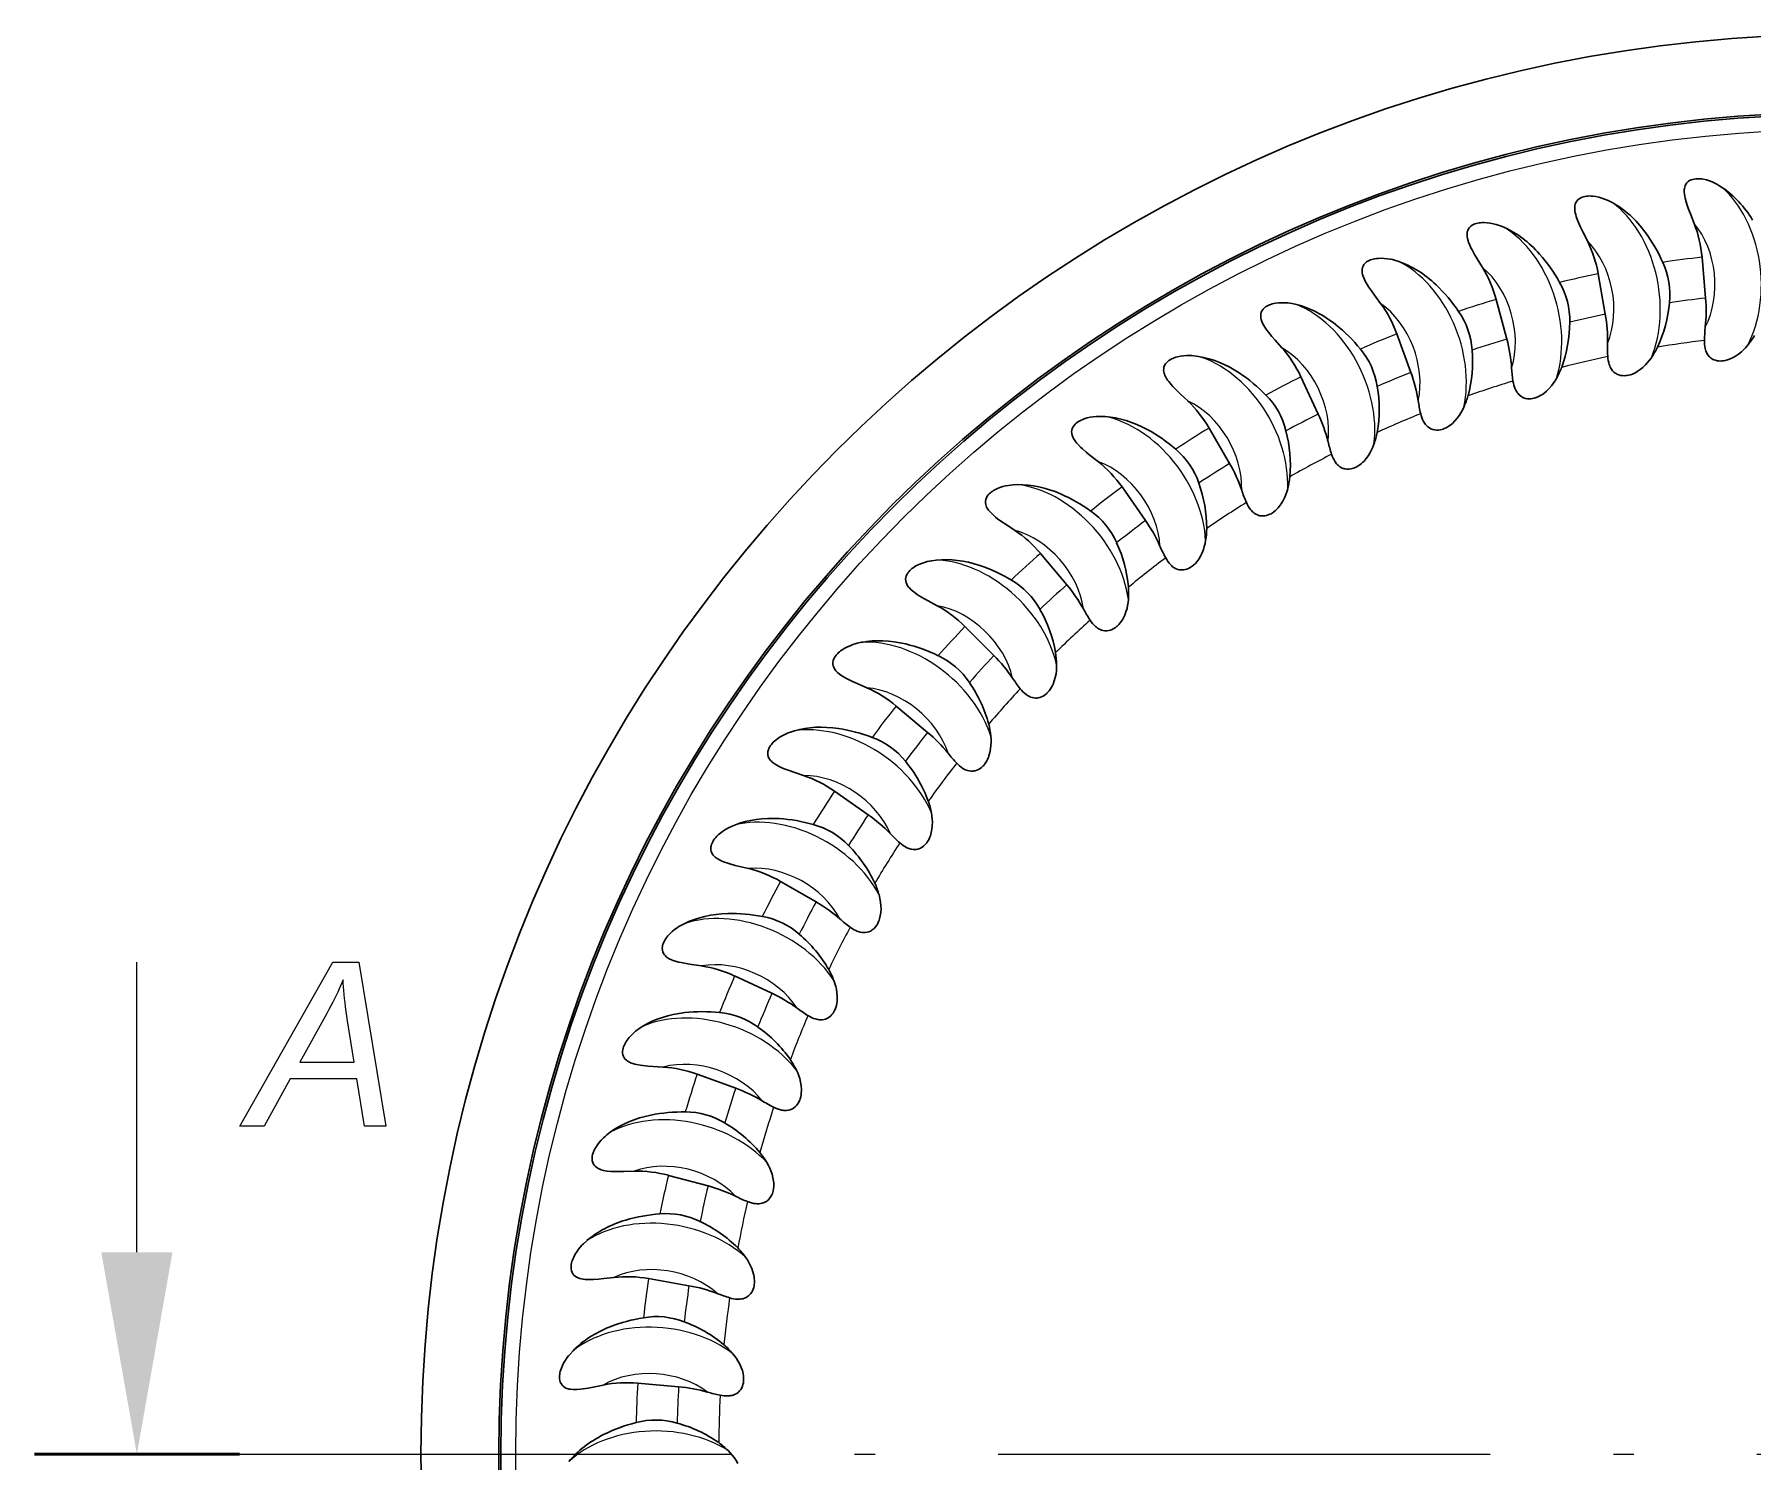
# Model space of a CAD drawing. Extents: x 0 to 297, y 0 to 538.
# Drawn here: x 119.47 to 161.37, y 503.48 to 538.28 of the extents above; entities that cross this region are included whole.
import ezdxf

# ---------------------------------------------------------------- set-up
doc = ezdxf.new("R2010")
doc.units = 0
doc.linetypes.add('DASHDOT', pattern=[18.5, 12, -3, 0.5, -3])

msp = doc.modelspace()

# ---------------------------------------------------------------- linework, layer by layer
at = {"color": 7, "lineweight": 30, "ltscale": 0.025011}
for p, q in [((160.218, 531.852), (160.131, 532.849)), ((157.773, 531.457), (157.599, 532.443)), ((138.53, 517.125), (137.663, 517.625))]:
    msp.add_line(p, q, dxfattribs=at)
at = {"color": 7, "lineweight": 30, "ltscale": 0.02501}
for p, q in [((155.372, 530.851), (155.113, 531.817)), ((153.033, 530.037), (152.691, 530.977)), ((150.774, 529.023), (150.351, 529.93)), ((146.563, 526.424), (145.989, 527.244)), ((144.643, 524.86), (144, 525.626)), ((142.867, 523.134), (142.159, 523.841)), ((141.248, 521.26), (140.482, 521.903)), ((139.798, 519.252), (138.979, 519.826)), ((137.451, 514.896), (136.544, 515.319)), ((136.571, 512.581), (135.631, 512.923)), ((135.895, 510.198), (134.929, 510.457)), ((135.43, 507.766), (134.445, 507.94)), ((135.179, 505.302), (134.183, 505.389))]:
    msp.add_line(p, q, dxfattribs=at)
at = {"color": 7, "lineweight": 30, "ltscale": 0.025009}
msp.add_line((148.611, 527.816), (148.111, 528.682), dxfattribs=at)
at = {"color": 7, "lineweight": 13, "ltscale": 0.176899}
msp.add_line((121.969, 508.581), (121.969, 515.657), dxfattribs=at)
at = {"color": 7, "lineweight": 50, "ltscale": 0.125}
msp.add_line((119.469, 503.657), (124.469, 503.657), dxfattribs=at)
at = {"color": 7, "linetype": 'DASHDOT', "lineweight": 13}
msp.add_line((124.469, 503.657), (202.569, 503.657), dxfattribs=at)
at = {"color": 7, "lineweight": 30}
for points in [[(160.634, 534.542), (160.542, 534.6), (160.494, 534.627), (160.445, 534.652), (160.378, 534.682), (160.31, 534.709), (160.239, 534.731), (160.165, 534.748), (160.124, 534.755), (160.083, 534.759), (160.049, 534.761), (160.015, 534.761), (159.978, 534.759), (159.941, 534.754), (159.905, 534.746), (159.87, 534.735), (159.829, 534.715), (159.793, 534.69), (159.763, 534.661), (159.739, 534.627), (159.722, 534.592), (159.71, 534.555), (159.704, 534.527), (159.7, 534.498), (159.698, 534.468), (159.698, 534.439), (159.703, 534.379), (159.71, 534.334), (159.719, 534.289), (159.742, 534.199), (159.761, 534.14), (159.802, 534.02), (159.847, 533.904), (159.939, 533.671)], [(157.953, 534.173), (157.856, 534.223), (157.806, 534.245), (157.755, 534.266), (157.686, 534.29), (157.615, 534.311), (157.543, 534.327), (157.468, 534.337), (157.427, 534.34), (157.385, 534.341), (157.351, 534.34), (157.317, 534.337), (157.28, 534.332), (157.244, 534.324), (157.209, 534.313), (157.176, 534.298), (157.137, 534.275), (157.103, 534.248), (157.075, 534.215), (157.054, 534.18), (157.04, 534.143), (157.031, 534.106), (157.028, 534.077), (157.027, 534.047), (157.028, 534.018), (157.03, 533.989), (157.04, 533.93), (157.051, 533.886), (157.064, 533.841), (157.095, 533.754), (157.118, 533.696), (157.17, 533.581), (157.225, 533.469), (157.337, 533.244)], [(155.315, 533.572), (155.214, 533.613), (155.162, 533.631), (155.11, 533.647), (155.039, 533.665), (154.966, 533.68), (154.893, 533.689), (154.817, 533.693), (154.776, 533.693), (154.734, 533.69), (154.7, 533.686), (154.667, 533.68), (154.631, 533.671), (154.595, 533.66), (154.561, 533.646), (154.529, 533.629), (154.492, 533.603), (154.461, 533.572), (154.437, 533.538), (154.419, 533.5), (154.408, 533.463), (154.402, 533.424), (154.401, 533.395), (154.403, 533.366), (154.406, 533.337), (154.411, 533.308), (154.426, 533.25), (154.441, 533.207), (154.458, 533.164), (154.496, 533.08), (154.525, 533.024), (154.586, 532.914), (154.65, 532.807), (154.781, 532.593)], [(152.739, 532.743), (152.635, 532.775), (152.582, 532.789), (152.528, 532.8), (152.456, 532.812), (152.382, 532.82), (152.308, 532.823), (152.233, 532.82), (152.191, 532.816), (152.15, 532.81), (152.117, 532.803), (152.084, 532.794), (152.049, 532.783), (152.014, 532.768), (151.981, 532.751), (151.951, 532.731), (151.917, 532.702), (151.888, 532.669), (151.867, 532.632), (151.852, 532.594), (151.845, 532.555), (151.843, 532.516), (151.844, 532.487), (151.848, 532.458), (151.854, 532.43), (151.862, 532.401), (151.882, 532.345), (151.9, 532.303), (151.92, 532.262), (151.966, 532.181), (151.999, 532.128), (152.071, 532.024), (152.144, 531.923), (152.293, 531.721)], [(150.245, 531.692), (150.138, 531.716), (150.084, 531.724), (150.03, 531.731), (149.957, 531.737), (149.883, 531.738), (149.809, 531.735), (149.734, 531.726), (149.693, 531.718), (149.653, 531.708), (149.62, 531.698), (149.588, 531.687), (149.554, 531.672), (149.521, 531.655), (149.49, 531.635), (149.461, 531.612), (149.429, 531.58), (149.404, 531.545), (149.386, 531.506), (149.375, 531.467), (149.371, 531.428), (149.372, 531.389), (149.376, 531.36), (149.382, 531.332), (149.391, 531.303), (149.401, 531.276), (149.426, 531.221), (149.448, 531.181), (149.471, 531.142), (149.524, 531.066), (149.562, 531.016), (149.642, 530.918), (149.723, 530.824), (149.89, 530.636)], [(147.852, 530.429), (147.744, 530.443), (147.689, 530.447), (147.634, 530.449), (147.561, 530.448), (147.487, 530.443), (147.414, 530.433), (147.34, 530.418), (147.3, 530.406), (147.261, 530.393), (147.229, 530.38), (147.198, 530.366), (147.165, 530.348), (147.134, 530.328), (147.105, 530.306), (147.078, 530.281), (147.049, 530.246), (147.027, 530.208), (147.012, 530.169), (147.005, 530.128), (147.004, 530.089), (147.009, 530.05), (147.015, 530.022), (147.024, 529.994), (147.035, 529.967), (147.048, 529.94), (147.077, 529.888), (147.102, 529.85), (147.129, 529.813), (147.188, 529.742), (147.23, 529.695), (147.319, 529.605), (147.408, 529.518), (147.59, 529.345)], [(157.834, 530.425), (157.838, 530.376), (157.845, 530.327), (157.856, 530.277), (157.869, 530.229), (157.881, 530.198), (157.893, 530.169), (157.907, 530.142), (157.922, 530.118), (157.951, 530.079), (157.981, 530.048), (158.012, 530.023), (158.035, 530.008), (158.057, 529.996), (158.102, 529.977), (158.146, 529.965), (158.189, 529.959), (158.231, 529.957), (158.273, 529.959), (158.304, 529.963), (158.335, 529.968), (158.386, 529.982), (158.435, 529.999), (158.483, 530.02), (158.519, 530.039), (158.554, 530.059), (158.623, 530.106), (158.691, 530.161), (158.756, 530.224), (158.804, 530.277), (158.851, 530.335), (158.896, 530.397)], [(160.188, 530.819), (160.189, 530.77), (160.191, 530.72), (160.197, 530.669), (160.207, 530.62), (160.215, 530.588), (160.225, 530.558), (160.237, 530.531), (160.249, 530.505), (160.275, 530.464), (160.303, 530.43), (160.331, 530.403), (160.352, 530.386), (160.374, 530.371), (160.416, 530.349), (160.459, 530.333), (160.501, 530.323), (160.543, 530.318), (160.585, 530.316), (160.617, 530.317), (160.648, 530.32), (160.699, 530.329), (160.75, 530.342), (160.8, 530.359), (160.837, 530.374), (160.874, 530.391), (160.947, 530.432), (161.019, 530.481), (161.09, 530.538), (161.142, 530.587), (161.194, 530.64), (161.244, 530.698)], [(155.522, 529.828), (155.531, 529.78), (155.542, 529.731), (155.557, 529.682), (155.575, 529.635), (155.589, 529.606), (155.604, 529.578), (155.62, 529.553), (155.637, 529.53), (155.669, 529.494), (155.702, 529.465), (155.735, 529.443), (155.759, 529.43), (155.782, 529.419), (155.829, 529.405), (155.873, 529.397), (155.917, 529.394), (155.959, 529.396), (156.001, 529.401), (156.031, 529.408), (156.062, 529.417), (156.111, 529.434), (156.158, 529.456), (156.205, 529.481), (156.239, 529.503), (156.272, 529.526), (156.337, 529.579), (156.399, 529.639), (156.459, 529.708), (156.502, 529.765), (156.544, 529.826), (156.583, 529.893)], [(153.272, 529.032), (153.285, 528.984), (153.3, 528.936), (153.319, 528.889), (153.341, 528.844), (153.358, 528.816), (153.375, 528.789), (153.393, 528.766), (153.412, 528.744), (153.447, 528.711), (153.483, 528.685), (153.517, 528.666), (153.542, 528.655), (153.567, 528.647), (153.614, 528.636), (153.659, 528.632), (153.702, 528.633), (153.745, 528.639), (153.785, 528.648), (153.816, 528.657), (153.845, 528.669), (153.892, 528.69), (153.938, 528.716), (153.982, 528.745), (154.014, 528.77), (154.045, 528.796), (154.105, 528.854), (154.162, 528.92), (154.215, 528.993), (154.253, 529.054), (154.289, 529.119), (154.323, 529.188)], [(145.579, 528.961), (145.469, 528.966), (145.415, 528.965), (145.36, 528.962), (145.287, 528.955), (145.214, 528.944), (145.142, 528.928), (145.069, 528.906), (145.03, 528.891), (144.992, 528.874), (144.962, 528.859), (144.932, 528.842), (144.901, 528.821), (144.872, 528.799), (144.845, 528.773), (144.82, 528.747), (144.795, 528.709), (144.776, 528.67), (144.765, 528.629), (144.761, 528.588), (144.763, 528.549), (144.771, 528.511), (144.78, 528.483), (144.792, 528.456), (144.805, 528.43), (144.82, 528.405), (144.853, 528.355), (144.882, 528.32), (144.912, 528.285), (144.977, 528.219), (145.023, 528.177), (145.119, 528.094), (145.216, 528.015), (145.412, 527.859)], [(151.099, 528.042), (151.116, 527.996), (151.136, 527.95), (151.159, 527.904), (151.185, 527.861), (151.204, 527.834), (151.223, 527.81), (151.244, 527.788), (151.264, 527.768), (151.302, 527.738), (151.34, 527.715), (151.376, 527.699), (151.401, 527.691), (151.426, 527.685), (151.474, 527.678), (151.52, 527.678), (151.563, 527.683), (151.604, 527.692), (151.644, 527.705), (151.674, 527.717), (151.702, 527.73), (151.747, 527.756), (151.79, 527.785), (151.832, 527.819), (151.861, 527.846), (151.89, 527.875), (151.945, 527.938), (151.996, 528.008), (152.042, 528.086), (152.075, 528.15), (152.105, 528.217), (152.133, 528.29)], [(143.441, 527.302), (143.332, 527.296), (143.278, 527.291), (143.223, 527.283), (143.151, 527.27), (143.08, 527.252), (143.009, 527.23), (142.939, 527.202), (142.901, 527.184), (142.865, 527.164), (142.836, 527.146), (142.808, 527.126), (142.779, 527.103), (142.752, 527.078), (142.727, 527.05), (142.705, 527.021), (142.683, 526.982), (142.667, 526.941), (142.66, 526.9), (142.659, 526.858), (142.665, 526.82), (142.676, 526.782), (142.688, 526.756), (142.701, 526.73), (142.717, 526.705), (142.734, 526.681), (142.772, 526.635), (142.803, 526.602), (142.837, 526.57), (142.907, 526.51), (142.956, 526.471), (143.059, 526.397), (143.162, 526.327), (143.371, 526.189)], [(149.021, 526.867), (149.042, 526.822), (149.066, 526.778), (149.093, 526.735), (149.122, 526.694), (149.143, 526.669), (149.165, 526.646), (149.187, 526.626), (149.209, 526.608), (149.25, 526.582), (149.289, 526.562), (149.326, 526.549), (149.353, 526.543), (149.378, 526.539), (149.427, 526.537), (149.472, 526.541), (149.515, 526.549), (149.555, 526.562), (149.594, 526.578), (149.622, 526.593), (149.649, 526.609), (149.692, 526.638), (149.732, 526.671), (149.77, 526.708), (149.798, 526.737), (149.824, 526.769), (149.873, 526.837), (149.917, 526.911), (149.957, 526.993), (149.984, 527.059), (150.008, 527.129), (150.029, 527.203)], [(147.054, 525.515), (147.079, 525.472), (147.106, 525.43), (147.136, 525.389), (147.169, 525.352), (147.192, 525.328), (147.216, 525.308), (147.24, 525.289), (147.263, 525.274), (147.306, 525.251), (147.347, 525.235), (147.385, 525.225), (147.412, 525.221), (147.438, 525.22), (147.486, 525.222), (147.531, 525.229), (147.573, 525.242), (147.612, 525.258), (147.649, 525.277), (147.676, 525.294), (147.701, 525.312), (147.741, 525.346), (147.779, 525.382), (147.814, 525.422), (147.838, 525.454), (147.861, 525.487), (147.904, 525.559), (147.942, 525.637), (147.975, 525.722), (147.996, 525.79), (148.014, 525.862), (148.028, 525.938)], [(141.457, 525.462), (141.349, 525.447), (141.295, 525.437), (141.241, 525.424), (141.171, 525.405), (141.101, 525.381), (141.033, 525.352), (140.965, 525.318), (140.929, 525.297), (140.895, 525.274), (140.868, 525.254), (140.842, 525.232), (140.814, 525.206), (140.789, 525.179), (140.767, 525.149), (140.748, 525.118), (140.729, 525.077), (140.717, 525.035), (140.713, 524.993), (140.716, 524.952), (140.726, 524.914), (140.74, 524.878), (140.754, 524.852), (140.77, 524.828), (140.787, 524.804), (140.806, 524.781), (140.848, 524.739), (140.882, 524.709), (140.918, 524.68), (140.994, 524.626), (141.046, 524.592), (141.155, 524.528), (141.264, 524.467), (141.484, 524.347)], [(145.211, 523.997), (145.24, 523.956), (145.271, 523.917), (145.305, 523.879), (145.341, 523.844), (145.366, 523.823), (145.391, 523.804), (145.416, 523.788), (145.441, 523.775), (145.486, 523.755), (145.528, 523.743), (145.567, 523.737), (145.594, 523.736), (145.62, 523.736), (145.668, 523.742), (145.712, 523.754), (145.752, 523.77), (145.79, 523.789), (145.825, 523.812), (145.85, 523.831), (145.874, 523.852), (145.911, 523.888), (145.945, 523.928), (145.976, 523.97), (145.998, 524.004), (146.018, 524.039), (146.055, 524.115), (146.086, 524.196), (146.111, 524.283), (146.126, 524.353), (146.138, 524.426), (146.145, 524.503)], [(139.641, 523.456), (139.534, 523.432), (139.481, 523.417), (139.429, 523.4), (139.36, 523.374), (139.293, 523.344), (139.227, 523.31), (139.163, 523.27), (139.129, 523.246), (139.097, 523.22), (139.072, 523.197), (139.048, 523.173), (139.023, 523.145), (139, 523.116), (138.98, 523.084), (138.964, 523.052), (138.949, 523.009), (138.941, 522.966), (138.941, 522.924), (138.947, 522.883), (138.96, 522.846), (138.978, 522.812), (138.993, 522.787), (139.011, 522.764), (139.031, 522.742), (139.052, 522.721), (139.097, 522.683), (139.134, 522.656), (139.172, 522.63), (139.252, 522.583), (139.307, 522.554), (139.421, 522.499), (139.535, 522.448), (139.765, 522.348)], [(143.508, 522.324), (143.54, 522.286), (143.574, 522.249), (143.611, 522.214), (143.65, 522.183), (143.677, 522.164), (143.704, 522.148), (143.731, 522.134), (143.757, 522.122), (143.803, 522.107), (143.846, 522.099), (143.885, 522.096), (143.912, 522.097), (143.938, 522.1), (143.985, 522.11), (144.028, 522.125), (144.067, 522.145), (144.103, 522.167), (144.136, 522.193), (144.159, 522.214), (144.181, 522.237), (144.215, 522.276), (144.245, 522.319), (144.273, 522.364), (144.291, 522.4), (144.309, 522.437), (144.338, 522.515), (144.362, 522.598), (144.38, 522.688), (144.389, 522.758), (144.394, 522.833), (144.395, 522.91)], [(138.006, 521.299), (137.902, 521.266), (137.851, 521.247), (137.8, 521.225), (137.734, 521.194), (137.669, 521.158), (137.607, 521.118), (137.547, 521.073), (137.515, 521.046), (137.485, 521.017), (137.462, 520.992), (137.44, 520.966), (137.417, 520.936), (137.398, 520.905), (137.381, 520.872), (137.367, 520.838), (137.356, 520.794), (137.352, 520.751), (137.355, 520.709), (137.365, 520.669), (137.381, 520.633), (137.401, 520.6), (137.419, 520.577), (137.439, 520.556), (137.461, 520.535), (137.483, 520.516), (137.532, 520.482), (137.571, 520.458), (137.611, 520.436), (137.695, 520.396), (137.752, 520.372), (137.871, 520.327), (137.989, 520.286), (138.226, 520.207)], [(141.958, 520.508), (141.993, 520.474), (142.03, 520.44), (142.07, 520.409), (142.111, 520.381), (142.14, 520.364), (142.168, 520.35), (142.196, 520.339), (142.223, 520.33), (142.27, 520.319), (142.313, 520.314), (142.353, 520.315), (142.38, 520.318), (142.405, 520.323), (142.451, 520.337), (142.493, 520.356), (142.53, 520.379), (142.563, 520.405), (142.594, 520.433), (142.616, 520.456), (142.636, 520.481), (142.666, 520.523), (142.692, 520.568), (142.716, 520.615), (142.731, 520.653), (142.745, 520.691), (142.768, 520.771), (142.784, 520.857), (142.794, 520.947), (142.797, 521.018), (142.795, 521.093), (142.79, 521.17)], [(140.571, 518.565), (140.609, 518.534), (140.649, 518.503), (140.691, 518.476), (140.735, 518.451), (140.765, 518.437), (140.795, 518.426), (140.823, 518.417), (140.851, 518.41), (140.899, 518.403), (140.942, 518.403), (140.981, 518.407), (141.008, 518.412), (141.033, 518.419), (141.078, 518.438), (141.117, 518.46), (141.152, 518.486), (141.183, 518.515), (141.212, 518.546), (141.231, 518.57), (141.249, 518.597), (141.275, 518.641), (141.298, 518.688), (141.317, 518.738), (141.329, 518.776), (141.339, 518.815), (141.355, 518.898), (141.364, 518.984), (141.366, 519.075), (141.362, 519.146), (141.354, 519.22), (141.342, 519.296)], [(136.055, 518.661), (136.082, 518.695), (136.112, 518.728), (136.144, 518.759), (136.178, 518.788), (136.248, 518.842), (136.321, 518.89), (136.397, 518.933), (136.48, 518.973), (136.565, 519.009)], [(136.055, 518.661), (136.031, 518.628), (136.01, 518.594), (135.992, 518.558), (135.978, 518.522), (135.97, 518.496), (135.964, 518.47), (135.962, 518.447), (135.961, 518.424), (135.963, 518.393), (135.968, 518.363), (135.978, 518.335), (135.997, 518.297), (136.021, 518.263), (136.042, 518.24), (136.066, 518.218), (136.09, 518.199), (136.117, 518.181), (136.173, 518.148), (136.232, 518.121), (136.293, 518.096), (136.356, 518.075), (136.423, 518.054), (136.558, 518.017), (136.664, 517.991), (136.88, 517.939)], [(139.979, 516.518), (140.007, 516.557), (140.032, 516.6), (140.053, 516.644), (140.067, 516.678), (140.078, 516.713), (140.096, 516.787), (140.108, 516.864), (140.113, 516.946), (140.111, 517.03), (140.102, 517.118), (140.087, 517.21), (140.064, 517.304)], [(135.33, 516.601), (135.233, 516.55), (135.186, 516.522), (135.14, 516.492), (135.08, 516.45), (135.023, 516.403), (134.969, 516.353), (134.917, 516.298), (134.891, 516.266), (134.866, 516.232), (134.847, 516.204), (134.83, 516.175), (134.814, 516.141), (134.799, 516.107), (134.788, 516.071), (134.781, 516.036), (134.777, 515.991), (134.781, 515.947), (134.791, 515.906), (134.809, 515.869), (134.83, 515.836), (134.856, 515.807), (134.878, 515.788), (134.901, 515.77), (134.926, 515.754), (134.951, 515.739), (135.005, 515.714), (135.048, 515.697), (135.091, 515.682), (135.18, 515.658), (135.241, 515.644), (135.366, 515.62), (135.489, 515.6), (135.737, 515.563)], [(139.979, 516.518), (139.943, 516.478), (139.922, 516.459), (139.898, 516.441), (139.877, 516.426), (139.853, 516.413), (139.816, 516.397), (139.773, 516.384), (139.724, 516.377), (139.688, 516.376), (139.649, 516.379), (139.605, 516.386), (139.559, 516.4), (139.527, 516.411), (139.495, 516.426), (139.458, 516.445), (139.421, 516.466), (139.359, 516.508)], [(138.331, 514.354), (138.374, 514.329), (138.418, 514.307), (138.465, 514.286), (138.513, 514.27), (138.544, 514.262), (138.575, 514.255), (138.605, 514.252), (138.633, 514.25), (138.682, 514.251), (138.725, 514.258), (138.763, 514.269), (138.788, 514.279), (138.811, 514.29), (138.852, 514.316), (138.887, 514.345), (138.917, 514.377), (138.943, 514.41), (138.965, 514.446), (138.98, 514.474), (138.993, 514.502), (139.011, 514.551), (139.025, 514.601), (139.035, 514.653), (139.041, 514.693), (139.044, 514.734), (139.045, 514.817), (139.039, 514.904), (139.025, 514.994), (139.009, 515.063), (138.989, 515.135), (138.963, 515.208)], [(134.309, 514.095), (134.217, 514.036), (134.173, 514.004), (134.13, 513.97), (134.074, 513.922), (134.021, 513.871), (133.971, 513.817), (133.924, 513.757), (133.901, 513.723), (133.879, 513.687), (133.863, 513.657), (133.849, 513.627), (133.835, 513.592), (133.824, 513.556), (133.816, 513.52), (133.812, 513.484), (133.812, 513.439), (133.819, 513.396), (133.833, 513.356), (133.853, 513.32), (133.878, 513.289), (133.906, 513.263), (133.93, 513.245), (133.954, 513.23), (133.98, 513.216), (134.007, 513.203), (134.063, 513.183), (134.107, 513.17), (134.151, 513.159), (134.242, 513.142), (134.304, 513.133), (134.43, 513.121), (134.555, 513.112), (134.805, 513.097)], [(137.495, 512.118), (137.539, 512.097), (137.586, 512.078), (137.634, 512.062), (137.683, 512.05), (137.715, 512.045), (137.746, 512.041), (137.776, 512.04), (137.805, 512.04), (137.853, 512.046), (137.895, 512.057), (137.932, 512.071), (137.956, 512.083), (137.979, 512.096), (138.017, 512.126), (138.049, 512.158), (138.076, 512.192), (138.099, 512.227), (138.118, 512.265), (138.131, 512.294), (138.141, 512.324), (138.155, 512.374), (138.165, 512.425), (138.17, 512.477), (138.172, 512.518), (138.172, 512.558), (138.166, 512.642), (138.152, 512.728), (138.13, 512.816), (138.108, 512.884), (138.082, 512.953), (138.05, 513.024)], [(133.511, 511.509), (133.424, 511.443), (133.383, 511.407), (133.343, 511.369), (133.291, 511.317), (133.243, 511.261), (133.198, 511.203), (133.156, 511.139), (133.136, 511.103), (133.118, 511.066), (133.104, 511.034), (133.093, 511.003), (133.082, 510.967), (133.074, 510.93), (133.069, 510.894), (133.068, 510.857), (133.072, 510.812), (133.083, 510.77), (133.101, 510.732), (133.124, 510.698), (133.151, 510.669), (133.182, 510.645), (133.207, 510.63), (133.233, 510.617), (133.259, 510.605), (133.287, 510.595), (133.345, 510.579), (133.389, 510.57), (133.435, 510.563), (133.527, 510.554), (133.59, 510.551), (133.716, 510.549), (133.841, 510.551), (134.091, 510.558)], [(136.856, 509.817), (136.903, 509.801), (136.951, 509.786), (137, 509.774), (137.05, 509.767), (137.082, 509.764), (137.114, 509.763), (137.144, 509.764), (137.172, 509.767), (137.219, 509.777), (137.261, 509.792), (137.296, 509.809), (137.319, 509.823), (137.34, 509.838), (137.376, 509.871), (137.405, 509.906), (137.429, 509.942), (137.449, 509.979), (137.465, 510.018), (137.475, 510.048), (137.482, 510.079), (137.492, 510.13), (137.497, 510.182), (137.498, 510.235), (137.496, 510.275), (137.493, 510.315), (137.479, 510.398), (137.458, 510.482), (137.429, 510.568), (137.401, 510.634), (137.368, 510.701), (137.331, 510.768)], [(132.941, 508.864), (132.86, 508.79), (132.822, 508.751), (132.785, 508.71), (132.739, 508.653), (132.695, 508.594), (132.656, 508.531), (132.62, 508.465), (132.603, 508.427), (132.588, 508.388), (132.577, 508.356), (132.568, 508.323), (132.561, 508.286), (132.556, 508.249), (132.554, 508.212), (132.556, 508.176), (132.565, 508.132), (132.579, 508.09), (132.6, 508.054), (132.626, 508.022), (132.656, 507.996), (132.688, 507.975), (132.714, 507.962), (132.741, 507.95), (132.769, 507.941), (132.798, 507.934), (132.856, 507.923), (132.902, 507.918), (132.947, 507.915), (133.04, 507.914), (133.103, 507.916), (133.229, 507.926), (133.353, 507.938), (133.602, 507.967)], [(136.421, 507.47), (136.468, 507.457), (136.518, 507.447), (136.568, 507.44), (136.618, 507.436), (136.651, 507.436), (136.682, 507.438), (136.712, 507.442), (136.74, 507.448), (136.786, 507.462), (136.826, 507.48), (136.86, 507.5), (136.882, 507.516), (136.901, 507.533), (136.934, 507.569), (136.96, 507.606), (136.981, 507.644), (136.997, 507.683), (137.01, 507.723), (137.017, 507.754), (137.022, 507.785), (137.027, 507.837), (137.027, 507.889), (137.024, 507.942), (137.019, 507.982), (137.011, 508.022), (136.991, 508.103), (136.962, 508.185), (136.926, 508.268), (136.892, 508.331), (136.854, 508.395), (136.811, 508.459)], [(132.603, 506.179), (132.53, 506.098), (132.495, 506.056), (132.462, 506.012), (132.42, 505.952), (132.382, 505.889), (132.348, 505.823), (132.319, 505.753), (132.305, 505.714), (132.293, 505.674), (132.285, 505.641), (132.279, 505.608), (132.275, 505.57), (132.274, 505.533), (132.275, 505.496), (132.28, 505.46), (132.292, 505.417), (132.311, 505.377), (132.335, 505.342), (132.363, 505.313), (132.395, 505.29), (132.429, 505.271), (132.456, 505.26), (132.484, 505.252), (132.513, 505.245), (132.542, 505.24), (132.601, 505.234), (132.647, 505.233), (132.693, 505.234), (132.785, 505.241), (132.847, 505.249), (132.972, 505.27), (133.095, 505.293), (133.34, 505.343)], [(136.192, 505.094), (136.24, 505.085), (136.29, 505.079), (136.341, 505.076), (136.391, 505.077), (136.424, 505.08), (136.455, 505.085), (136.484, 505.091), (136.511, 505.099), (136.556, 505.117), (136.594, 505.139), (136.626, 505.162), (136.647, 505.18), (136.665, 505.198), (136.694, 505.237), (136.717, 505.276), (136.734, 505.316), (136.747, 505.356), (136.756, 505.397), (136.76, 505.428), (136.763, 505.46), (136.763, 505.512), (136.759, 505.564), (136.751, 505.616), (136.743, 505.655), (136.732, 505.695), (136.704, 505.774), (136.669, 505.853), (136.625, 505.933), (136.586, 505.993), (136.543, 506.053), (136.494, 506.113)], [(136.622, 503.429), (136.58, 503.505), (136.529, 503.58), (136.485, 503.636), (136.437, 503.692), (136.383, 503.748)]]:
    msp.add_lwpolyline(points, dxfattribs=at)
at = {"color": 7, "lineweight": 13}
for points in [[(124.482, 511.657), (126.75, 515.657), (127.38, 515.657), (128.04, 511.657), (127.522, 511.657), (127.328, 512.809), (125.71, 512.809), (125.069, 511.657)], [(125.939, 513.221), (127.263, 513.221), (127.107, 514.225), (127.09, 514.342), (127.074, 514.456), (127.059, 514.565), (127.046, 514.671), (127.034, 514.773), (127.024, 514.87), (127.014, 514.964), (127.007, 515.053), (127, 515.139), (126.995, 515.221), (126.967, 515.151), (126.936, 515.078), (126.902, 515.003), (126.866, 514.925), (126.827, 514.845), (126.786, 514.762), (126.743, 514.677), (126.697, 514.589), (126.648, 514.498), (126.597, 514.405)]]:
    msp.add_lwpolyline(points, close=True, dxfattribs=at)
at = {"color": 7, "lineweight": 30}
for radius in [34.625, 32.725, 32.675]:
    msp.add_circle((163.519, 503.657), radius, dxfattribs=at)
at = {"color": 7, "lineweight": 13}
msp.add_circle((163.519, 503.657), 32.313, dxfattribs=at)
at = {"color": 7, "lineweight": 30}
for centre, radius, start, end in [((155.526, 531.087), 3.999, 24.1353, 36.2658), ((157.177, 532.593), 2.965, 4.9606, 21.3191), ((153.166, 530.286), 3.999, 29.1353, 41.2658), ((154.679, 531.93), 2.965, 9.9606, 26.3191), ((152.248, 531.052), 2.965, 14.9606, 31.3191), ((157.457, 531.934), 1.891, 353.9634, 24.6303), ((150.884, 529.282), 3.999, 34.1353, 46.2658), ((155.016, 531.298), 1.891, 358.9625, 29.6312), ((149.904, 529.965), 2.965, 19.9606, 36.3191), ((156.07, 532.036), 3.281, 335.0904, 354.7458), ((156.495, 531.528), 3.737, 354.0251, 4.9809), ((152.639, 530.452), 1.891, 3.9625, 34.6312), ((153.625, 531.279), 3.281, 340.0904, 359.7458), ((154.093, 530.81), 3.737, 359.0251, 9.9809), ((148.699, 528.083), 3.999, 39.1353, 51.2658), ((151.762, 529.885), 3.737, 4.0251, 14.9809), ((164.078, 530.692), 3.892, 173.4118, 178.1331), ((159.723, 531.946), 1.967, 320.6299, 329.284), ((147.663, 528.678), 2.965, 24.9606, 41.3191), ((150.345, 529.402), 1.891, 8.9625, 39.6312), ((151.255, 530.311), 3.281, 345.0904, 4.7458), ((161.72, 530.638), 3.892, 178.4118, 183.1331), ((157.272, 531.508), 1.967, 325.6299, 334.284), ((146.627, 526.699), 3.999, 44.1353, 56.2658), ((149.521, 528.76), 3.737, 9.0251, 19.9809), ((159.375, 530.379), 3.892, 183.4118, 188.1331), ((154.869, 530.857), 1.967, 330.6299, 339.284), ((148.979, 529.141), 3.281, 350.0904, 9.7458), ((145.542, 527.201), 2.965, 29.9606, 46.3191), ((148.152, 528.156), 1.891, 13.9625, 44.6312), ((157.062, 529.916), 3.892, 188.4118, 193.1331), ((152.531, 530), 1.967, 335.6299, 344.284), ((147.386, 527.445), 3.737, 14.0251, 24.9809), ((144.683, 525.139), 3.999, 49.1353, 61.2658), ((146.813, 527.777), 3.281, 355.0904, 14.7458), ((154.798, 529.253), 3.892, 193.4118, 198.1331), ((150.277, 528.942), 1.967, 340.6299, 349.284), ((146.075, 526.723), 1.891, 18.9625, 49.6312), ((143.559, 525.545), 2.965, 34.9606, 51.3191), ((145.374, 525.948), 3.737, 19.0251, 29.9809), ((148.123, 527.692), 1.967, 345.6299, 354.284), ((142.882, 523.415), 3.999, 54.1353, 66.2658), ((144.774, 526.229), 3.281, 0.0904, 19.7458), ((152.6, 528.396), 3.892, 198.4118, 203.1331), ((144.131, 525.115), 1.891, 23.9625, 54.6312), ((143.501, 524.282), 3.737, 24.0251, 34.9809), ((146.087, 526.258), 1.967, 350.6299, 359.284), ((141.727, 523.722), 2.965, 39.9606, 56.3191), ((142.878, 524.509), 3.281, 5.0904, 24.7458), ((150.486, 527.35), 3.892, 203.4118, 208.1331), ((141.239, 521.542), 3.999, 59.1353, 71.2658), ((142.335, 523.343), 1.891, 28.9625, 59.6312), ((141.779, 522.459), 3.737, 29.0251, 39.9809), ((144.184, 524.653), 1.967, 355.6299, 4.284), ((140.061, 521.746), 2.965, 44.9606, 61.3191), ((141.14, 522.631), 3.281, 10.0904, 29.7458), ((148.471, 526.124), 3.892, 208.4118, 213.1331), ((139.765, 519.532), 3.999, 64.1353, 76.2658), ((140.699, 521.422), 1.891, 33.9625, 64.6312), ((140.223, 520.492), 3.737, 34.0251, 44.9809), ((142.427, 522.888), 1.967, 0.6299, 9.284), ((139.571, 520.608), 3.281, 15.0904, 34.7458), ((146.57, 524.727), 3.892, 213.4118, 218.1331), ((138.574, 519.633), 2.965, 49.9606, 66.3191), ((138.472, 517.401), 3.999, 69.1353, 81.2658), ((138.845, 518.398), 3.737, 39.0251, 49.9809), ((140.832, 520.977), 1.967, 5.6299, 14.284), ((139.238, 519.366), 1.891, 38.9625, 69.6312), ((138.185, 518.458), 3.28, 20.0727, 39.7332), ((144.798, 523.169), 3.892, 218.4118, 223.1331), ((137.277, 517.398), 2.965, 54.9606, 71.3191), ((139.409, 518.933), 1.967, 10.6299, 19.284), ((137.369, 515.166), 3.999, 74.1353, 86.2658), ((137.654, 516.191), 3.737, 44.0251, 54.9809), ((137.961, 517.19), 1.891, 43.9625, 74.6312), ((143.169, 521.463), 3.892, 223.4118, 228.1331), ((136.991, 516.192), 3.281, 25.0904, 44.7458), ((136.179, 515.058), 2.965, 59.9606, 76.3191), ((138.169, 516.774), 1.967, 15.6299, 24.284), ((136.66, 513.889), 3.737, 49.0251, 59.9809), ((136.466, 512.843), 3.999, 79.1353, 91.2658), ((136.879, 514.911), 1.891, 48.9625, 79.6312), ((141.694, 519.622), 3.892, 228.4118, 233.1331), ((136, 513.832), 3.281, 30.0904, 49.7458), ((135.289, 512.632), 2.965, 64.9606, 81.3191), ((137.122, 514.515), 1.967, 20.6299, 29.284), ((135.87, 511.51), 3.737, 54.0251, 64.9809), ((140.386, 517.659), 3.892, 233.4118, 238.1331), ((135.768, 510.45), 3.999, 84.1353, 96.2658), ((136, 512.546), 1.891, 53.9625, 84.6312), ((135.218, 511.395), 3.281, 35.0904, 54.7458), ((136.276, 512.173), 1.967, 25.6299, 34.284), ((134.614, 510.138), 2.965, 69.9606, 86.3191), ((135.291, 509.07), 3.737, 59.0251, 69.9809), ((135.282, 508.005), 3.999, 89.1353, 101.2658), ((135.33, 510.114), 1.891, 58.9625, 89.6312), ((139.253, 515.59), 3.892, 238.4118, 243.1331), ((134.651, 508.899), 3.281, 40.0904, 59.7458), ((135.638, 509.766), 1.967, 30.6299, 39.284), ((134.16, 507.594), 2.965, 74.9606, 91.3191), ((134.927, 506.589), 3.737, 64.0251, 74.9809), ((138.306, 513.429), 3.892, 243.4118, 248.1331), ((135.01, 505.528), 3.999, 94.1353, 106.2658), ((134.874, 507.632), 1.891, 63.9635, 94.6301), ((134.304, 506.363), 3.281, 45.0904, 64.7458), ((135.212, 507.313), 1.967, 35.6299, 44.284), ((133.928, 505.02), 2.965, 79.9606, 96.3191), ((134.78, 504.086), 3.737, 69.0251, 79.9809), ((137.55, 511.195), 3.892, 248.4118, 253.1331), ((134.956, 503.036), 3.999, 99.1353, 111.2658), ((134.637, 505.121), 1.891, 68.9623, 99.6315), ((134.18, 503.807), 3.281, 50.0904, 69.7458), ((135.001, 504.832), 1.967, 40.6299, 49.284), ((133.922, 502.436), 2.965, 84.9606, 101.3191), ((134.852, 501.58), 3.737, 74.0251, 84.9809), ((136.992, 508.903), 3.892, 253.4118, 258.1331), ((134.619, 502.598), 1.891, 73.9643, 104.6297), ((135.118, 500.549), 3.999, 104.1353, 116.2658), ((134.278, 501.249), 3.281, 55.0904, 74.7458), ((135.007, 502.341), 1.967, 45.6299, 54.284)]:
    msp.add_arc(centre, radius, start, end, dxfattribs=at)
at = {"color": 7, "lineweight": 13}
for radius, start, end in [(29.388, 96.6211, 98.4986), (29.388, 101.6211, 103.4986), (29.388, 106.6211, 108.4986), (28.388, 96.6782, 98.4703), (28.388, 101.6782, 103.4703), (29.388, 111.6211, 113.4986), (28.388, 106.6782, 108.4703), (27.365, 101.991, 104.4107), (27.365, 96.991, 99.4107), (28.388, 111.6782, 113.4703), (29.388, 116.6211, 118.4986), (27.365, 106.991, 109.4107), (28.388, 116.6782, 118.4703), (27.365, 111.991, 114.4107), (29.388, 121.6211, 123.4986), (27.365, 116.991, 119.4107), (28.388, 121.6782, 123.4703), (29.388, 126.6211, 128.4986), (27.365, 121.991, 124.4107), (28.388, 126.6782, 128.4703), (29.388, 131.6211, 133.4986), (27.365, 126.991, 129.4107), (28.388, 131.6782, 133.4703), (29.388, 136.6211, 138.4986), (27.365, 131.991, 134.4107), (28.388, 136.6782, 138.4703), (27.365, 136.991, 139.4107), (29.388, 141.6211, 143.4986), (28.388, 141.6782, 143.4703), (27.365, 141.991, 144.4107), (29.388, 146.6211, 148.4986), (28.388, 146.6782, 148.4703), (27.365, 146.991, 149.4107), (29.388, 151.6211, 153.4986), (28.388, 151.6782, 153.4703), (27.365, 151.991, 154.4107), (29.388, 156.6211, 158.4986), (28.388, 156.6782, 158.4703), (27.365, 156.991, 159.4107), (29.388, 161.6211, 163.4986), (28.388, 161.6782, 163.4703), (27.365, 161.991, 164.4107), (29.388, 166.6211, 168.4986), (28.388, 166.6782, 168.4703), (27.365, 166.991, 169.4107), (29.388, 171.6211, 173.4986), (28.388, 171.6782, 173.4703), (27.365, 171.991, 174.4107), (29.388, 176.6211, 178.4986), (28.388, 176.6782, 178.4703), (27.365, 176.991, 179.4107)]:
    msp.add_arc((163.519, 503.657), radius, start, end, dxfattribs=at)
at = {"color": 7, "lineweight": 30}
for centre, major_axis, ratio, start_param, end_param in [((143.2, 499.645), (-17.18, -35.044), 0.230958, 2.997324, 3.109081), ((143.627, 497.89), (-14.061, -36.408), 0.230958, 2.997324, 3.109081), ((144.205, 496.178), (-10.834, -37.495), 0.230958, 2.997324, 3.109081), ((144.931, 494.523), (-7.525, -38.296), 0.230958, 2.997324, 3.109081), ((145.797, 492.938), (-4.159, -38.807), 0.230958, 2.997324, 3.109081), ((146.799, 491.434), (-0.761, -39.021), 0.230958, 2.997324, 3.109081), ((147.928, 490.023), (2.643, -38.939), 0.230958, 2.997324, 3.109081), ((149.176, 488.716), (6.027, -38.561), 0.230958, 2.997324, 3.109081), ((150.533, 487.523), (9.365, -37.889), 0.230958, 2.997324, 3.109081), ((151.988, 486.452), (12.631, -36.928), 0.230958, 2.997324, 3.109081), ((153.532, 485.513), (15.802, -35.687), 0.230958, 2.997324, 3.109081), ((155.151, 484.711), (18.852, -34.174), 0.230958, 2.997324, 3.109081), ((156.672, 484.298), (21.597, -32.157), 0.231833, 2.996768, 3.108946), ((158.386, 483.775), (24.318, -30.152), 0.231833, 2.996768, 3.108946), ((160.34, 483.191), (27.054, -28.13), 0.230958, 2.997324, 3.109081), ((162.135, 482.992), (29.403, -25.665), 0.230958, 2.997324, 3.109081), ((163.942, 482.95), (31.528, -23.005), 0.230958, 2.997324, 3.109081), ((165.745, 483.066), (33.413, -20.169), 0.230958, 2.997324, 3.109081)]:
    msp.add_ellipse(centre, major_axis=major_axis, ratio=ratio, start_param=start_param, end_param=end_param, dxfattribs=at)
at = {"color": 7, "lineweight": 13}
for centre, major_axis, start_param, end_param in [((159.697, 532.333), (-0.231, 2.64), 3.984247, 5.638575), ((157.212, 531.891), (-0.46, 2.61), 3.984247, 5.638575), ((154.776, 531.234), (-0.686, 2.56), 3.984247, 5.638575), ((159.134, 532.284), (-0.161, 1.843), 3.981634, 5.500024), ((156.655, 531.793), (-0.321, 1.822), 3.981634, 5.500024), ((152.406, 530.367), (-0.906, 2.49), 3.984247, 5.638575), ((154.229, 531.088), (-0.479, 1.787), 3.981634, 5.500024), ((150.12, 529.297), (-1.12, 2.402), 3.984247, 5.638575), ((151.874, 530.174), (-0.633, 1.738), 3.981634, 5.500024), ((147.936, 528.031), (-1.325, 2.295), 3.984247, 5.638575), ((149.607, 529.058), (-0.782, 1.677), 3.981634, 5.500024), ((147.446, 527.749), (-0.925, 1.602), 3.981634, 5.500024), ((145.871, 526.581), (-1.52, 2.171), 3.984247, 5.638575), ((145.408, 526.256), (-1.061, 1.515), 3.981634, 5.500024), ((143.94, 524.955), (-1.703, 2.03), 3.984247, 5.638575), ((143.507, 524.592), (-1.189, 1.417), 3.981634, 5.500024), ((142.159, 523.168), (-1.874, 1.874), 3.984247, 5.638575), ((141.759, 522.768), (-1.308, 1.308), 3.981634, 5.500024), ((140.54, 521.232), (-2.03, 1.703), 3.984247, 5.638575), ((140.176, 520.798), (-1.417, 1.189), 3.981634, 5.500024), ((139.095, 519.162), (-2.171, 1.52), 3.984247, 5.638575), ((138.771, 518.699), (-1.515, 1.061), 3.981634, 5.500024), ((137.837, 516.974), (-2.295, 1.325), 3.984247, 5.638575), ((137.554, 516.485), (-1.602, 0.925), 3.981634, 5.500024), ((136.774, 514.685), (-2.402, 1.12), 3.984247, 5.638575), ((136.535, 514.173), (-1.677, 0.782), 3.981634, 5.500024), ((135.915, 512.312), (-2.49, 0.906), 3.984247, 5.638575), ((135.721, 511.781), (-1.738, 0.633), 3.981634, 5.500024), ((135.265, 509.874), (-2.56, 0.686), 3.984247, 5.638575), ((135.119, 509.327), (-1.787, 0.479), 3.981634, 5.500024), ((134.831, 507.388), (-2.61, 0.46), 3.984247, 5.638575), ((134.733, 506.83), (-1.822, 0.321), 3.981634, 5.500024), ((134.615, 504.873), (-2.64, 0.231), 3.984247, 5.638575), ((134.566, 504.309), (-1.843, 0.161), 3.981634, 5.500024), ((134.619, 502.349), (-2.65, 0), 3.984247, 5.638575)]:
    msp.add_ellipse(centre, major_axis=major_axis, ratio=0.707107, start_param=start_param, end_param=end_param, dxfattribs=at)
msp.add_solid([(121.101, 508.581), (121.969, 503.657), (122.837, 508.581)], dxfattribs=at)

doc.saveas('drawing.dxf')
